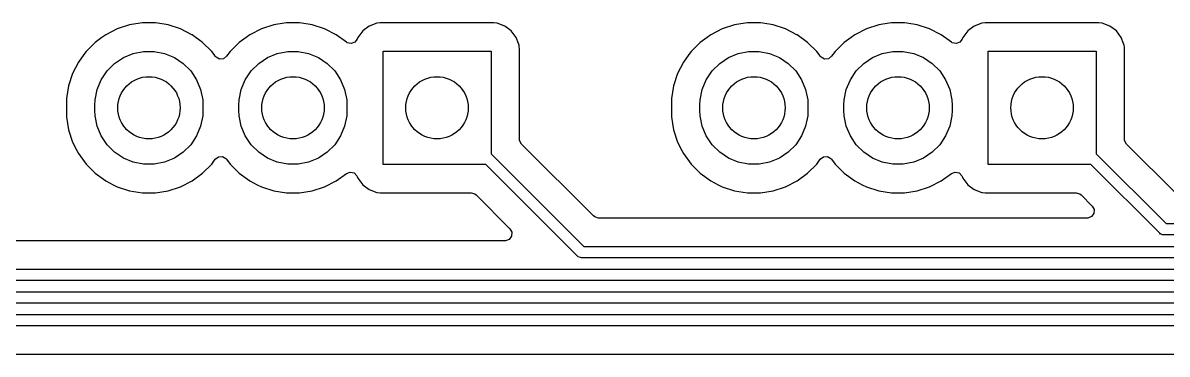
# Model space of a CAD drawing. Extents: x 81.5 to 180.4, y -148.7 to -49.7.
# Drawn here: x 121.01 to 141.18, y -86.05 to -80.2 of the extents above; entities that cross this region are included whole.
import ezdxf

# ---------------------------------------------------------------- set-up
doc = ezdxf.new("R2010")
doc.units = 0
doc.layers.add('BLACK', color=7, linetype='CONTINUOUS')

msp = doc.modelspace()

# ---------------------------------------------------------------- linework, layer by layer
at = {"layer": 'BLACK', "linetype": 'CONTINUOUS'}
for p, q in [((122.89175, -80.235278), (122.674244, -80.30595)), ((122.891753, -80.235278), (122.89175, -80.235278)), ((123.077188, -80.205908), (122.891753, -80.235278)), ((123.117646, -80.1995), (123.077188, -80.205908)), ((123.346354, -80.1995), (123.117646, -80.1995)), ((123.386812, -80.205908), (123.346354, -80.1995)), ((123.572248, -80.235278), (123.386812, -80.205908)), ((123.789755, -80.30595), (123.572248, -80.235278)), ((125.43175, -80.235278), (125.214244, -80.30595)), ((125.431753, -80.235278), (125.43175, -80.235278)), ((125.617188, -80.205908), (125.431753, -80.235278)), ((125.657646, -80.1995), (125.617188, -80.205908)), ((125.886354, -80.1995), (125.657646, -80.1995)), ((125.926812, -80.205908), (125.886354, -80.1995)), ((126.112248, -80.235278), (125.926812, -80.205908)), ((126.329755, -80.30595), (126.112248, -80.235278)), ((127.117164, -80.256206), (127.001955, -80.342452)), ((127.117171, -80.256202), (127.117164, -80.256206)), ((127.252016, -80.205908), (127.117171, -80.256202)), ((127.311623, -80.199501), (127.252016, -80.205908)), ((127.311629, -80.1995), (127.311623, -80.199501)), ((129.312364, -80.1995), (127.311629, -80.1995)), ((129.312373, -80.1995), (129.312364, -80.1995)), ((129.312381, -80.1995), (129.312373, -80.1995)), ((129.312383, -80.199501), (129.312381, -80.1995)), ((129.371983, -80.205908), (129.312383, -80.199501)), ((129.506828, -80.256202), (129.371982, -80.205908)), ((129.371982, -80.205908), (129.371983, -80.205908)), ((129.506835, -80.256206), (129.506828, -80.256202)), ((129.622044, -80.342452), (129.506835, -80.256206)), ((133.55975, -80.235278), (133.342244, -80.30595)), ((133.559753, -80.235278), (133.55975, -80.235278)), ((133.745188, -80.205908), (133.559753, -80.235278)), ((133.785646, -80.1995), (133.745188, -80.205908)), ((134.014354, -80.1995), (133.785646, -80.1995)), ((134.054812, -80.205908), (134.014354, -80.1995)), ((134.240248, -80.235278), (134.054812, -80.205908)), ((134.457755, -80.30595), (134.240248, -80.235278)), ((136.09975, -80.235278), (135.882244, -80.30595)), ((136.099753, -80.235278), (136.09975, -80.235278)), ((136.285188, -80.205908), (136.099753, -80.235278)), ((136.325646, -80.1995), (136.285188, -80.205908)), ((136.554354, -80.1995), (136.325646, -80.1995)), ((136.594812, -80.205908), (136.554354, -80.1995)), ((136.780248, -80.235278), (136.594812, -80.205908)), ((136.997755, -80.30595), (136.780248, -80.235278)), ((137.785164, -80.256206), (137.669955, -80.342452)), ((137.785171, -80.256202), (137.785164, -80.256206)), ((137.920016, -80.205908), (137.785171, -80.256202)), ((137.979623, -80.199501), (137.920016, -80.205908)), ((137.979629, -80.1995), (137.979623, -80.199501)), ((139.980364, -80.1995), (137.979629, -80.1995)), ((139.980373, -80.1995), (139.980364, -80.1995)), ((139.980381, -80.1995), (139.980373, -80.1995)), ((139.980383, -80.199501), (139.980381, -80.1995)), ((140.039983, -80.205908), (139.980383, -80.199501)), ((140.174828, -80.256202), (140.039982, -80.205908)), ((140.039982, -80.205908), (140.039983, -80.205908)), ((140.174835, -80.256206), (140.174828, -80.256202)), ((140.290044, -80.342452), (140.174835, -80.256206)), ((122.404551, -80.45767), (122.285434, -80.544214)), ((122.470461, -80.409783), (122.404551, -80.45767)), ((122.674244, -80.30595), (122.470461, -80.409783)), ((123.990926, -80.408452), (123.789755, -80.30595)), ((123.993538, -80.409783), (123.990926, -80.408452)), ((124.178566, -80.544214), (123.993538, -80.409783)), ((124.944551, -80.45767), (124.825434, -80.544214)), ((125.010461, -80.409783), (124.944551, -80.45767)), ((125.214244, -80.30595), (125.010461, -80.409783)), ((126.530926, -80.408452), (126.329755, -80.30595)), ((126.533538, -80.409783), (126.530926, -80.408452)), ((126.71625, -80.542531), (126.533538, -80.409783)), ((126.905308, -80.485541), (126.863436, -80.541474)), ((126.915703, -80.45767), (126.905308, -80.485541)), ((126.915706, -80.457664), (126.915703, -80.45767)), ((127.001952, -80.342455), (126.915706, -80.457664)), ((127.001955, -80.342452), (127.001952, -80.342455)), ((129.622047, -80.342455), (129.622044, -80.342452)), ((129.708293, -80.457664), (129.622047, -80.342455)), ((129.708297, -80.457671), (129.708293, -80.457664)), ((129.74866, -80.565891), (129.708297, -80.457671)), ((133.072551, -80.45767), (132.953434, -80.544214)), ((133.138461, -80.409783), (133.072551, -80.45767)), ((133.342244, -80.30595), (133.138461, -80.409783)), ((134.658926, -80.408452), (134.457755, -80.30595)), ((134.661538, -80.409783), (134.658926, -80.408452)), ((134.846566, -80.544214), (134.661538, -80.409783)), ((135.612551, -80.45767), (135.493434, -80.544214)), ((135.678461, -80.409783), (135.612551, -80.45767)), ((135.882244, -80.30595), (135.678461, -80.409783)), ((137.198926, -80.408452), (136.997755, -80.30595)), ((137.201538, -80.409783), (137.198926, -80.408452)), ((137.38425, -80.542531), (137.201538, -80.409783)), ((137.573308, -80.485541), (137.531436, -80.541474)), ((137.583703, -80.45767), (137.573308, -80.485541)), ((137.583706, -80.457664), (137.583703, -80.45767)), ((137.669952, -80.342455), (137.583706, -80.457664)), ((137.669955, -80.342452), (137.669952, -80.342455)), ((140.290047, -80.342455), (140.290044, -80.342452)), ((140.376293, -80.457664), (140.290047, -80.342455)), ((140.376297, -80.457671), (140.376293, -80.457664)), ((140.41666, -80.565891), (140.376297, -80.457671)), ((122.285431, -80.544216), (122.123716, -80.705931)), ((122.285432, -80.544216), (122.285431, -80.544216)), ((122.285434, -80.544214), (122.285432, -80.544216)), ((124.340286, -80.705934), (124.178566, -80.544214)), ((124.825431, -80.544216), (124.663715, -80.705932)), ((124.825432, -80.544216), (124.825431, -80.544216)), ((124.825434, -80.544214), (124.825432, -80.544216)), ((126.729699, -80.551039), (126.71625, -80.542531)), ((126.797972, -80.565891), (126.729699, -80.551039)), ((126.863436, -80.541474), (126.797972, -80.565891)), ((127.3595, -82.7), (127.3595, -80.7)), ((127.3595, -80.7), (129.2645, -80.7)), ((129.2645, -80.7), (129.2645, -82.511078)), ((129.758591, -80.592517), (129.74866, -80.565891)), ((129.762823, -80.631891), (129.758591, -80.592517)), ((129.764998, -80.652123), (129.762823, -80.631891)), ((129.764999, -80.652129), (129.764998, -80.652123)), ((129.764999, -82.252402), (129.764999, -80.652129)), ((132.953431, -80.544216), (132.791716, -80.705931)), ((132.953432, -80.544216), (132.953431, -80.544216)), ((132.953434, -80.544214), (132.953432, -80.544216)), ((135.008286, -80.705934), (134.846566, -80.544214)), ((135.493431, -80.544216), (135.331715, -80.705932)), ((135.493432, -80.544216), (135.493431, -80.544216)), ((135.493434, -80.544214), (135.493432, -80.544216)), ((137.397699, -80.551039), (137.38425, -80.542531)), ((137.465972, -80.565891), (137.397699, -80.551039)), ((137.531436, -80.541474), (137.465972, -80.565891)), ((138.0275, -82.7), (138.0275, -80.7)), ((138.0275, -80.7), (139.9325, -80.7)), ((139.9325, -80.7), (139.9325, -82.511078)), ((140.426591, -80.592517), (140.41666, -80.565891)), ((140.430823, -80.631891), (140.426591, -80.592517)), ((140.432998, -80.652123), (140.430823, -80.631891)), ((140.432999, -80.652129), (140.432998, -80.652123)), ((140.432999, -82.252402), (140.432999, -80.652129)), ((121.989283, -80.890961), (121.88545, -81.094744)), ((122.08404, -80.760541), (121.989283, -80.890961)), ((122.123714, -80.705934), (122.08404, -80.760541)), ((122.123716, -80.705932), (122.123714, -80.705934)), ((122.123716, -80.705931), (122.123716, -80.705932)), ((122.62774, -80.916208), (122.782995, -80.81247)), ((122.782995, -80.81247), (122.955504, -80.741014)), ((122.955504, -80.741014), (123.138639, -80.704587)), ((123.138639, -80.704587), (123.325361, -80.704587)), ((123.325361, -80.704587), (123.508496, -80.741014)), ((123.508496, -80.741014), (123.681005, -80.81247)), ((123.681005, -80.81247), (123.83626, -80.916208)), ((124.37996, -80.760541), (124.340286, -80.705934)), ((124.401682, -80.790438), (124.37996, -80.760541)), ((124.415579, -80.806476), (124.401682, -80.790438)), ((124.477374, -80.839082), (124.415579, -80.806476)), ((124.546987, -80.833103), (124.477374, -80.839082)), ((124.602318, -80.790438), (124.546987, -80.833103)), ((124.663715, -80.705932), (124.602318, -80.790438)), ((125.16774, -80.916208), (125.322995, -80.81247)), ((125.322995, -80.81247), (125.495504, -80.741014)), ((125.495504, -80.741014), (125.678639, -80.704587)), ((125.678639, -80.704587), (125.865361, -80.704587)), ((125.865361, -80.704587), (126.048496, -80.741014)), ((126.048496, -80.741014), (126.221005, -80.81247)), ((126.221005, -80.81247), (126.37626, -80.916208)), ((132.657283, -80.890961), (132.55345, -81.094744)), ((132.75204, -80.760541), (132.657283, -80.890961)), ((132.791714, -80.705934), (132.75204, -80.760541)), ((132.791716, -80.705932), (132.791714, -80.705934)), ((132.791716, -80.705931), (132.791716, -80.705932)), ((133.29574, -80.916208), (133.450995, -80.81247)), ((133.450995, -80.81247), (133.623504, -80.741014)), ((133.623504, -80.741014), (133.806639, -80.704587)), ((133.806639, -80.704587), (133.993361, -80.704587)), ((133.993361, -80.704587), (134.176496, -80.741014)), ((134.176496, -80.741014), (134.349005, -80.81247)), ((134.349005, -80.81247), (134.50426, -80.916208)), ((135.04796, -80.760541), (135.008286, -80.705934)), ((135.069682, -80.790438), (135.04796, -80.760541)), ((135.083579, -80.806476), (135.069682, -80.790438)), ((135.145374, -80.839082), (135.083579, -80.806476)), ((135.214987, -80.833103), (135.145374, -80.839082)), ((135.270318, -80.790438), (135.214987, -80.833103)), ((135.331715, -80.705932), (135.270318, -80.790438)), ((135.83574, -80.916208), (135.990995, -80.81247)), ((135.990995, -80.81247), (136.163504, -80.741014)), ((136.163504, -80.741014), (136.346639, -80.704587)), ((136.346639, -80.704587), (136.533361, -80.704587)), ((136.533361, -80.704587), (136.716496, -80.741014)), ((136.716496, -80.741014), (136.889005, -80.81247)), ((136.889005, -80.81247), (137.04426, -80.916208)), ((121.88545, -81.094744), (121.814778, -81.31225)), ((122.39197, -81.203495), (122.495708, -81.04824)), ((122.495708, -81.04824), (122.62774, -80.916208)), ((123.83626, -80.916208), (123.968292, -81.04824)), ((123.968292, -81.04824), (124.07203, -81.203495)), ((124.93197, -81.203495), (125.035708, -81.04824)), ((125.035708, -81.04824), (125.16774, -80.916208)), ((126.37626, -80.916208), (126.508292, -81.04824)), ((126.508292, -81.04824), (126.61203, -81.203495)), ((132.55345, -81.094744), (132.482778, -81.31225)), ((133.05997, -81.203495), (133.163708, -81.04824)), ((133.163708, -81.04824), (133.29574, -80.916208)), ((134.50426, -80.916208), (134.636292, -81.04824)), ((134.636292, -81.04824), (134.74003, -81.203495)), ((135.59997, -81.203495), (135.703708, -81.04824)), ((135.703708, -81.04824), (135.83574, -80.916208)), ((137.04426, -80.916208), (137.176292, -81.04824)), ((137.176292, -81.04824), (137.28003, -81.203495)), ((122.320514, -81.376004), (122.39197, -81.203495)), ((124.07203, -81.203495), (124.143486, -81.376004)), ((124.860514, -81.376004), (124.93197, -81.203495)), ((126.61203, -81.203495), (126.683486, -81.376004)), ((132.988514, -81.376004), (133.05997, -81.203495)), ((134.74003, -81.203495), (134.811486, -81.376004)), ((135.528514, -81.376004), (135.59997, -81.203495)), ((137.28003, -81.203495), (137.351486, -81.376004)), ((121.796905, -81.425099), (121.779, -81.538146)), ((121.814778, -81.312253), (121.796905, -81.425099)), ((121.814778, -81.31225), (121.814778, -81.312253)), ((122.284087, -81.559139), (122.320514, -81.376004)), ((124.143486, -81.376004), (124.179913, -81.559139)), ((124.824087, -81.559139), (124.860514, -81.376004)), ((126.683486, -81.376004), (126.719913, -81.559139)), ((132.464905, -81.425099), (132.447, -81.538146)), ((132.482778, -81.312253), (132.464905, -81.425099)), ((132.482778, -81.31225), (132.482778, -81.312253)), ((132.952087, -81.559139), (132.988514, -81.376004)), ((134.811486, -81.376004), (134.847913, -81.559139)), ((135.492087, -81.559139), (135.528514, -81.376004)), ((137.351486, -81.376004), (137.387913, -81.559139)), ((121.779, -81.538146), (121.779, -81.861854)), ((122.2795, -81.6525), (122.284087, -81.559139)), ((122.2795, -81.7475), (122.2795, -81.6525)), ((124.179913, -81.559139), (124.1845, -81.6525)), ((124.1845, -81.6525), (124.1845, -81.7475)), ((124.8195, -81.6525), (124.824087, -81.559139)), ((124.8195, -81.7475), (124.8195, -81.6525)), ((126.719913, -81.559139), (126.7245, -81.6525)), ((126.7245, -81.6525), (126.7245, -81.7475)), ((132.447, -81.538146), (132.447, -81.861854)), ((132.9475, -81.6525), (132.952087, -81.559139)), ((132.9475, -81.7475), (132.9475, -81.6525)), ((134.847913, -81.559139), (134.8525, -81.6525)), ((134.8525, -81.6525), (134.8525, -81.7475)), ((135.4875, -81.6525), (135.492087, -81.559139)), ((135.4875, -81.7475), (135.4875, -81.6525)), ((137.387913, -81.559139), (137.3925, -81.6525)), ((137.3925, -81.6525), (137.3925, -81.7475)), ((121.779, -81.861854), (121.796889, -81.974799)), ((122.284087, -81.840861), (122.2795, -81.7475)), ((122.320514, -82.023996), (122.284087, -81.840861)), ((124.179913, -81.840861), (124.143486, -82.023996)), ((124.1845, -81.7475), (124.179913, -81.840861)), ((124.824087, -81.840861), (124.8195, -81.7475)), ((124.860514, -82.023996), (124.824087, -81.840861)), ((126.719913, -81.840861), (126.683486, -82.023996)), ((126.7245, -81.7475), (126.719913, -81.840861)), ((132.447, -81.861854), (132.464889, -81.974799)), ((132.952087, -81.840861), (132.9475, -81.7475)), ((132.988514, -82.023996), (132.952087, -81.840861)), ((134.847913, -81.840861), (134.811486, -82.023996)), ((134.8525, -81.7475), (134.847913, -81.840861)), ((135.492087, -81.840861), (135.4875, -81.7475)), ((135.528514, -82.023996), (135.492087, -81.840861)), ((137.387913, -81.840861), (137.351486, -82.023996)), ((137.3925, -81.7475), (137.387913, -81.840861)), ((121.796889, -81.974799), (121.814778, -82.087746)), ((121.814778, -82.087746), (121.814778, -82.087749)), ((121.814778, -82.087749), (121.88545, -82.305255)), ((122.39197, -82.196505), (122.320514, -82.023996)), ((124.143486, -82.023996), (124.07203, -82.196505)), ((124.93197, -82.196505), (124.860514, -82.023996)), ((126.683486, -82.023996), (126.61203, -82.196505)), ((132.464889, -81.974799), (132.482778, -82.087746)), ((132.482778, -82.087746), (132.482778, -82.087749)), ((132.482778, -82.087749), (132.55345, -82.305255)), ((133.05997, -82.196505), (132.988514, -82.023996)), ((134.811486, -82.023996), (134.74003, -82.196505)), ((135.59997, -82.196505), (135.528514, -82.023996)), ((137.351486, -82.023996), (137.28003, -82.196505)), ((121.88545, -82.305255), (121.962, -82.455492)), ((122.495708, -82.35176), (122.39197, -82.196505)), ((124.07203, -82.196505), (123.968292, -82.35176)), ((125.035708, -82.35176), (124.93197, -82.196505)), ((126.61203, -82.196505), (126.508292, -82.35176)), ((129.767833, -82.27876), (129.764999, -82.252402)), ((129.801318, -82.340083), (129.767833, -82.27876)), ((132.55345, -82.305255), (132.63, -82.455492)), ((133.163708, -82.35176), (133.05997, -82.196505)), ((134.74003, -82.196505), (134.636292, -82.35176)), ((135.703708, -82.35176), (135.59997, -82.196505)), ((137.28003, -82.196505), (137.176292, -82.35176)), ((140.435833, -82.27876), (140.432999, -82.252402)), ((140.469318, -82.340083), (140.435833, -82.27876)), ((121.962, -82.455492), (121.989283, -82.509038)), ((121.989283, -82.509038), (122.123714, -82.694066)), ((122.62774, -82.483792), (122.495708, -82.35176)), ((122.782995, -82.58753), (122.62774, -82.483792)), ((123.83626, -82.483792), (123.681005, -82.58753)), ((123.968292, -82.35176), (123.83626, -82.483792)), ((125.16774, -82.483792), (125.035708, -82.35176)), ((125.322995, -82.58753), (125.16774, -82.483792)), ((126.37626, -82.483792), (126.221005, -82.58753)), ((126.508292, -82.35176), (126.37626, -82.483792)), ((129.2645, -82.511078), (130.900422, -84.147)), ((131.071416, -83.610181), (129.801318, -82.340083)), ((132.63, -82.455492), (132.657283, -82.509038)), ((132.657283, -82.509038), (132.791714, -82.694066)), ((133.29574, -82.483792), (133.163708, -82.35176)), ((133.450995, -82.58753), (133.29574, -82.483792)), ((134.50426, -82.483792), (134.349005, -82.58753)), ((134.636292, -82.35176), (134.50426, -82.483792)), ((135.83574, -82.483792), (135.703708, -82.35176)), ((135.990995, -82.58753), (135.83574, -82.483792)), ((137.04426, -82.483792), (136.889005, -82.58753)), ((137.176292, -82.35176), (137.04426, -82.483792)), ((139.9325, -82.511078), (141.167421, -83.746)), ((141.338416, -83.209181), (140.469318, -82.340083)), ((122.123714, -82.694066), (122.285434, -82.855786)), ((122.955504, -82.658986), (122.782995, -82.58753)), ((123.138639, -82.695413), (122.955504, -82.658986)), ((123.325361, -82.695413), (123.138639, -82.695413)), ((123.508496, -82.658986), (123.325361, -82.695413)), ((123.681005, -82.58753), (123.508496, -82.658986)), ((124.178566, -82.855786), (124.340286, -82.694066)), ((124.340286, -82.694066), (124.401683, -82.609559)), ((124.401683, -82.609559), (124.457012, -82.566896)), ((124.457012, -82.566896), (124.526625, -82.560917)), ((124.526625, -82.560917), (124.58842, -82.593523)), ((124.58842, -82.593523), (124.602314, -82.609556)), ((124.602314, -82.609556), (124.663714, -82.694066)), ((124.663714, -82.694066), (124.825434, -82.855786)), ((125.495504, -82.658986), (125.322995, -82.58753)), ((125.678639, -82.695413), (125.495504, -82.658986)), ((125.865361, -82.695413), (125.678639, -82.695413)), ((126.048496, -82.658986), (125.865361, -82.695413)), ((126.221005, -82.58753), (126.048496, -82.658986)), ((129.170578, -82.7), (127.3595, -82.7)), ((130.788289, -84.317711), (129.170578, -82.7)), ((132.791714, -82.694066), (132.953434, -82.855786)), ((133.623504, -82.658986), (133.450995, -82.58753)), ((133.806639, -82.695413), (133.623504, -82.658986)), ((133.993361, -82.695413), (133.806639, -82.695413)), ((134.176496, -82.658986), (133.993361, -82.695413)), ((134.349005, -82.58753), (134.176496, -82.658986)), ((134.846566, -82.855786), (135.008286, -82.694066)), ((135.008286, -82.694066), (135.069683, -82.609559)), ((135.069683, -82.609559), (135.125012, -82.566896)), ((135.125012, -82.566896), (135.194625, -82.560917)), ((135.194625, -82.560917), (135.25642, -82.593523)), ((135.25642, -82.593523), (135.270314, -82.609556)), ((135.270314, -82.609556), (135.331714, -82.694066)), ((135.331714, -82.694066), (135.493434, -82.855786)), ((136.163504, -82.658986), (135.990995, -82.58753)), ((136.346639, -82.695413), (136.163504, -82.658986)), ((136.533361, -82.695413), (136.346639, -82.695413)), ((136.716496, -82.658986), (136.533361, -82.695413)), ((136.889005, -82.58753), (136.716496, -82.658986)), ((139.838578, -82.7), (138.0275, -82.7)), ((141.055289, -83.91671), (139.838578, -82.7)), ((122.285434, -82.855786), (122.470462, -82.990217)), ((123.993538, -82.990217), (124.178566, -82.855786)), ((124.825434, -82.855786), (125.010462, -82.990217)), ((126.533538, -82.990217), (126.716245, -82.857472)), ((126.716245, -82.857472), (126.782046, -82.833994)), ((126.782046, -82.833994), (126.8501, -82.849819)), ((126.8501, -82.849819), (126.898795, -82.899924)), ((126.898795, -82.899924), (126.905308, -82.914459)), ((126.905308, -82.914459), (126.915702, -82.942328)), ((132.953434, -82.855786), (133.138462, -82.990217)), ((134.661538, -82.990217), (134.846566, -82.855786)), ((135.493434, -82.855786), (135.678462, -82.990217)), ((137.201538, -82.990217), (137.384245, -82.857472)), ((137.384245, -82.857472), (137.450046, -82.833994)), ((137.450046, -82.833994), (137.5181, -82.849819)), ((137.5181, -82.849819), (137.566795, -82.899924)), ((137.566795, -82.899924), (137.573308, -82.914459)), ((137.573308, -82.914459), (137.583702, -82.942328)), ((122.470462, -82.990217), (122.602599, -83.057544)), ((122.602599, -83.057544), (122.674244, -83.094049)), ((122.674244, -83.094049), (122.891751, -83.164721)), ((123.572249, -83.164721), (123.789755, -83.094049)), ((123.789755, -83.094049), (123.789755, -83.094048)), ((123.789755, -83.094048), (123.789758, -83.094048)), ((123.789758, -83.094048), (123.993538, -82.990217)), ((125.010462, -82.990217), (125.142599, -83.057544)), ((125.142599, -83.057544), (125.214244, -83.094049)), ((125.214244, -83.094049), (125.431751, -83.164721)), ((126.112249, -83.164721), (126.329755, -83.094049)), ((126.329755, -83.094049), (126.329755, -83.094048)), ((126.329755, -83.094048), (126.329758, -83.094048)), ((126.329758, -83.094048), (126.533538, -82.990217)), ((126.915702, -82.942328), (126.915706, -82.942335)), ((126.915706, -82.942335), (127.001952, -83.057544)), ((127.001952, -83.057544), (127.001955, -83.057547)), ((127.001955, -83.057547), (127.117164, -83.143793)), ((133.138462, -82.990217), (133.270599, -83.057544)), ((133.270599, -83.057544), (133.342244, -83.094049)), ((133.342244, -83.094049), (133.559751, -83.164721)), ((134.240249, -83.164721), (134.457755, -83.094049)), ((134.457755, -83.094049), (134.457755, -83.094048)), ((134.457755, -83.094048), (134.457758, -83.094048)), ((134.457758, -83.094048), (134.661538, -82.990217)), ((135.678462, -82.990217), (135.810599, -83.057544)), ((135.810599, -83.057544), (135.882244, -83.094049)), ((135.882244, -83.094049), (136.099751, -83.164721)), ((136.780249, -83.164721), (136.997755, -83.094049)), ((136.997755, -83.094049), (136.997755, -83.094048)), ((136.997755, -83.094048), (136.997758, -83.094048)), ((136.997758, -83.094048), (137.201538, -82.990217)), ((137.583702, -82.942328), (137.583706, -82.942335)), ((137.583706, -82.942335), (137.669952, -83.057544)), ((137.669952, -83.057544), (137.669955, -83.057547)), ((137.669955, -83.057547), (137.785164, -83.143793)), ((122.891751, -83.164721), (122.891752, -83.164721)), ((122.891752, -83.164721), (122.891755, -83.164722)), ((122.891755, -83.164722), (123.117646, -83.2005)), ((123.117646, -83.2005), (123.117647, -83.2005)), ((123.117647, -83.2005), (123.346353, -83.2005)), ((123.346353, -83.2005), (123.346354, -83.2005)), ((123.346354, -83.2005), (123.572245, -83.164722)), ((123.572245, -83.164722), (123.572248, -83.164721)), ((123.572248, -83.164721), (123.572249, -83.164721)), ((125.431751, -83.164721), (125.431752, -83.164721)), ((125.431752, -83.164721), (125.431755, -83.164722)), ((125.431755, -83.164722), (125.657646, -83.2005)), ((125.657646, -83.2005), (125.657647, -83.2005)), ((125.657647, -83.2005), (125.886353, -83.2005)), ((125.886353, -83.2005), (125.886354, -83.2005)), ((125.886354, -83.2005), (126.112245, -83.164722)), ((126.112245, -83.164722), (126.112248, -83.164721)), ((126.112248, -83.164721), (126.112249, -83.164721)), ((127.117164, -83.143793), (127.117171, -83.143797)), ((127.117171, -83.143797), (127.252017, -83.194091)), ((127.252017, -83.194091), (127.252016, -83.194091)), ((127.252016, -83.194091), (127.258944, -83.194835)), ((127.258944, -83.194835), (127.311627, -83.2005)), ((127.311627, -83.2005), (128.911902, -83.200499)), ((128.911902, -83.200499), (128.978941, -83.220184)), ((128.978941, -83.220184), (128.999583, -83.236818)), ((128.999583, -83.236818), (129.598584, -83.835819)), ((133.559751, -83.164721), (133.559752, -83.164721)), ((133.559752, -83.164721), (133.559755, -83.164722)), ((133.559755, -83.164722), (133.785646, -83.2005)), ((133.785646, -83.2005), (133.785647, -83.2005)), ((133.785647, -83.2005), (134.014353, -83.2005)), ((134.014353, -83.2005), (134.014354, -83.2005)), ((134.014354, -83.2005), (134.240245, -83.164722)), ((134.240245, -83.164722), (134.240248, -83.164721)), ((134.240248, -83.164721), (134.240249, -83.164721)), ((136.099751, -83.164721), (136.099752, -83.164721)), ((136.099752, -83.164721), (136.099755, -83.164722)), ((136.099755, -83.164722), (136.325646, -83.2005)), ((136.325646, -83.2005), (136.325647, -83.2005)), ((136.325647, -83.2005), (136.554353, -83.2005)), ((136.554353, -83.2005), (136.554354, -83.2005)), ((136.554354, -83.2005), (136.780245, -83.164722)), ((136.780245, -83.164722), (136.780248, -83.164721)), ((136.780248, -83.164721), (136.780249, -83.164721)), ((137.785164, -83.143793), (137.785171, -83.143797)), ((137.785171, -83.143797), (137.920017, -83.194091)), ((137.920017, -83.194091), (137.920016, -83.194091)), ((137.920016, -83.194091), (137.926944, -83.194835)), ((137.926944, -83.194835), (137.979627, -83.2005)), ((137.979627, -83.2005), (139.579902, -83.200499)), ((139.579902, -83.200499), (139.646941, -83.220184)), ((139.646941, -83.220184), (139.667583, -83.236818)), ((139.667583, -83.236818), (139.865584, -83.434819)), ((139.865584, -83.434819), (139.899069, -83.496142)), ((139.899069, -83.496142), (139.894085, -83.565834)), ((131.092058, -83.626815), (131.071416, -83.610181)), ((131.159097, -83.6465), (131.092058, -83.626815)), ((139.777903, -83.6465), (131.159097, -83.6465)), ((139.786749, -83.646184), (139.777903, -83.6465)), ((139.852213, -83.621767), (139.786749, -83.646184)), ((139.894085, -83.565834), (139.852213, -83.621767)), ((129.598584, -83.835819), (129.632069, -83.897142)), ((129.632069, -83.897142), (129.627085, -83.966834)), ((141.070442, -83.929147), (141.055289, -83.91671)), ((141.167421, -83.746), (163.0144, -83.746)), ((129.510903, -84.0475), (120.892098, -84.0475)), ((129.519749, -84.047184), (129.510903, -84.0475)), ((129.585213, -84.022767), (129.519749, -84.047184)), ((129.627085, -83.966834), (129.585213, -84.022767)), ((141.081, -83.93352), (141.070442, -83.929147)), ((141.106491, -83.944079), (141.081, -83.93352)), ((141.126, -83.946), (141.106491, -83.944079)), ((162.972978, -83.946), (141.126, -83.946)), ((130.803443, -84.330147), (130.788289, -84.317711)), ((130.839491, -84.345079), (130.803443, -84.330147)), ((130.900422, -84.147), (161.6, -84.147)), ((130.859, -84.347), (130.839491, -84.345079)), ((161.6, -84.347), (130.859, -84.347)), ((120.633421, -84.548), (162.6822, -84.548)), ((162.640778, -84.748), (120.592, -84.748)), ((110.300422, -84.949), (162.5161, -84.949)), ((162.474678, -85.149), (110.259, -85.149)), ((100.099422, -85.35), (162.35, -85.35)), ((162.308578, -85.55), (100.058, -85.55)), ((100.144669, -86.0505), (162.049903, -86.0505))]:
    msp.add_line(p, q, dxfattribs=at)
at = {"layer": 'BLACK'}
for centre in [(123.232, -81.7), (125.772, -81.7), (128.312, -81.7), (133.9, -81.7), (136.44, -81.7), (138.98, -81.7)]:
    msp.add_circle(centre, 0.55, dxfattribs=at)

doc.saveas('drawing.dxf')
